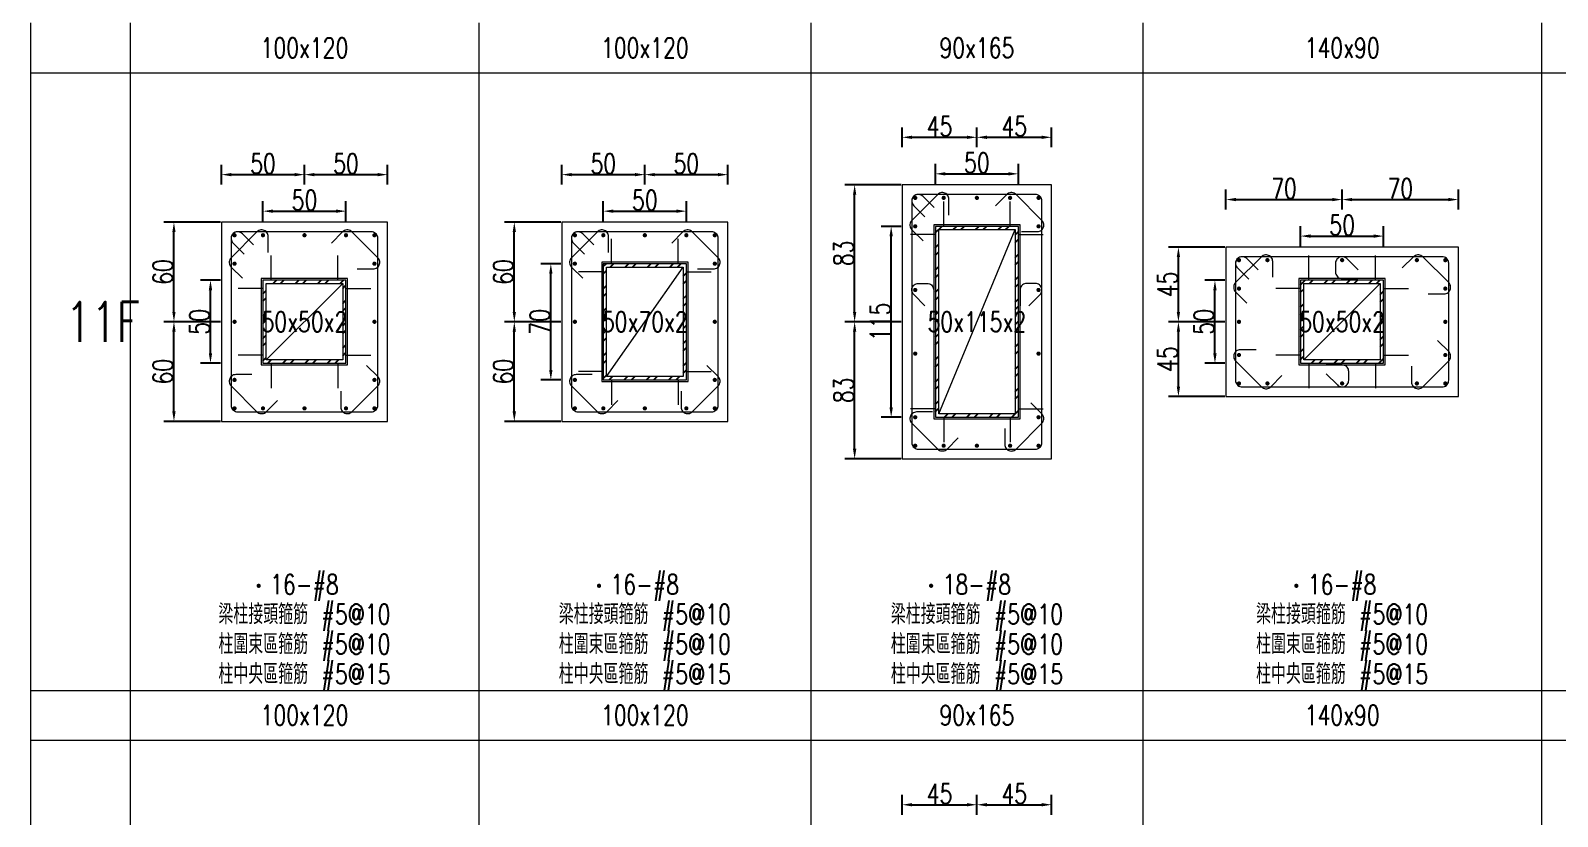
# Model space of a CAD drawing. Header units: millimetres. Extents: x 0 to 3905, y 0 to 8880.
# Drawn here: x 0 to 920, y 3974 to 4447 of the extents above; entities that cross this region are included whole.
import ezdxf
from ezdxf.enums import TextEntityAlignment as Align

# ---------------------------------------------------------------- set-up
doc = ezdxf.new("R2010")
doc.units = ezdxf.units.MM
doc.layers.get('DEFPOINTS').update_dxf_attribs({"color": 3})
for name, color, linetype in [('Hatch線', 6, 'Continuous'), ('主筋斷面', 2, 'Continuous'), ('文字-主筋根數', 7, 'Continuous'), ('文字-剪力筋 中央區', 7, 'Continuous'), ('文字-剪力筋-BC', 7, 'Continuous'), ('文字-剪力筋-圍束區', 7, 'Continuous'), ('文字-斷面尺寸', 7, 'Continuous'), ('文字-樓群名稱', 7, 'Continuous'), ('文字-輔助字', 7, 'Continuous'), ('柱斷面線', 4, 'Continuous'), ('標註字', 4, 'Continuous'), ('箍筋線', 1, 'Continuous'), ('網格線', 7, 'Continuous'), ('鋼柱', 11, 'Continuous')]:
    doc.layers.add(name, color=color, linetype=linetype)
doc.styles.add('note', font='txt.shx', dxfattribs={"width": 0.75, "height": 12})
doc.styles.add('txt', font='txt.shx', dxfattribs={"height": 0.2, "bigfont": 'chineset.shx'})
doc.dimstyles.new('RCAD_DIM', dxfattribs={"dimtxt": 12, "dimasz": 6, "dimexe": 6, "dimexo": 0.625, "dimtad": 1, "dimdec": 0, "dimdsep": 46, "dimtxsty": 'note', "dimcen": 2.5, "dimclrd": 256, "dimclre": 256, "dimclrt": 256, "dimadec": 0, "dimazin": 0, "dimtfac": 1, "dimtmove": 0, "dimatfit": 3, "dimfxl": 0, "dimtolj": 1, "dimarcsym": 0})

# ---------------------------------------------------------------- blocks, each defined once
blk = doc.blocks.new('*D78')
at = {"layer": 'DEFPOINTS', "color": 0}
for p in [(140, 4332), (190, 4338.625), (190, 4332)]:
    blk.add_point(p, dxfattribs=at)
at = {"layer": '標註字', "lineweight": -2}
for p, q in [((140, 4332.625), (140, 4344.625)), ((190, 4332.625), (190, 4344.625)), ((146, 4338.625), (184, 4338.625))]:
    blk.add_line(p, q, dxfattribs=at)
at = {"layer": '標註字'}
for points in [[(146, 4339.625), (146, 4337.625), (140, 4338.625)], [(184, 4337.625), (184, 4339.625), (190, 4338.625)]]:
    blk.add_solid(points, dxfattribs=at)
at = {"layer": '標註字', "insert": (165, 4345.25), "char_height": 12, "attachment_point": 5, "style": 'note'}
blk.add_mtext('\\A1;50', dxfattribs=at)
blk = doc.blocks.new('*D79')
at = {"layer": 'DEFPOINTS', "color": 0}
for p in [(108.375, 4297), (115, 4297), (115, 4247)]:
    blk.add_point(p, dxfattribs=at)
at = {"layer": '標註字', "lineweight": -2}
for p, q in [((114.375, 4297), (102.375, 4297)), ((108.375, 4253), (108.375, 4291)), ((114.375, 4247), (102.375, 4247))]:
    blk.add_line(p, q, dxfattribs=at)
at = {"layer": '標註字'}
for points in [[(109.375, 4291), (107.375, 4291), (108.375, 4297)], [(107.375, 4253), (109.375, 4253), (108.375, 4247)]]:
    blk.add_solid(points, dxfattribs=at)
at = {"layer": '標註字', "insert": (101.75, 4272), "char_height": 12, "attachment_point": 5, "rotation": 90, "style": 'note'}
blk.add_mtext('\\A1;50', dxfattribs=at)
blk = doc.blocks.new('*D80')
at = {"layer": 'DEFPOINTS', "color": 0}
for p in [(165, 4360.625), (115, 4354), (165, 4354)]:
    blk.add_point(p, dxfattribs=at)
at = {"layer": '標註字', "lineweight": -2}
for p, q in [((115, 4354.625), (115, 4366.625)), ((121, 4360.625), (159, 4360.625)), ((165, 4354.625), (165, 4366.625))]:
    blk.add_line(p, q, dxfattribs=at)
at = {"layer": '標註字'}
for points in [[(121, 4361.625), (121, 4359.625), (115, 4360.625)], [(159, 4359.625), (159, 4361.625), (165, 4360.625)]]:
    blk.add_solid(points, dxfattribs=at)
at = {"layer": '標註字', "insert": (140, 4367.25), "char_height": 12, "attachment_point": 5, "style": 'note'}
blk.add_mtext('\\A1;50', dxfattribs=at)
blk = doc.blocks.new('*D81')
at = {"layer": 'DEFPOINTS', "color": 0}
for p in [(215, 4360.625), (165, 4354), (215, 4354)]:
    blk.add_point(p, dxfattribs=at)
at = {"layer": '標註字', "lineweight": -2}
for p, q in [((165, 4354.625), (165, 4366.625)), ((171, 4360.625), (209, 4360.625)), ((215, 4354.625), (215, 4366.625))]:
    blk.add_line(p, q, dxfattribs=at)
at = {"layer": '標註字'}
for points in [[(171, 4361.625), (171, 4359.625), (165, 4360.625)], [(209, 4359.625), (209, 4361.625), (215, 4360.625)]]:
    blk.add_solid(points, dxfattribs=at)
at = {"layer": '標註字', "insert": (190, 4367.25), "char_height": 12, "attachment_point": 5, "style": 'note'}
blk.add_mtext('\\A1;50', dxfattribs=at)
blk = doc.blocks.new('*D82')
at = {"layer": 'DEFPOINTS', "color": 0}
for p in [(86.375, 4272), (115, 4272), (115, 4212)]:
    blk.add_point(p, dxfattribs=at)
at = {"layer": '標註字', "lineweight": -2}
for p, q in [((114.375, 4272), (80.375, 4272)), ((86.375, 4218), (86.375, 4266)), ((114.375, 4212), (80.375, 4212))]:
    blk.add_line(p, q, dxfattribs=at)
at = {"layer": '標註字'}
for points in [[(87.375, 4266), (85.375, 4266), (86.375, 4272)], [(85.375, 4218), (87.375, 4218), (86.375, 4212)]]:
    blk.add_solid(points, dxfattribs=at)
at = {"layer": '標註字', "insert": (79.75, 4242), "char_height": 12, "attachment_point": 5, "rotation": 90, "style": 'note'}
blk.add_mtext('\\A1;60', dxfattribs=at)
blk = doc.blocks.new('*D83')
at = {"layer": 'DEFPOINTS', "color": 0}
for p in [(86.375, 4332), (115, 4332), (115, 4272)]:
    blk.add_point(p, dxfattribs=at)
at = {"layer": '標註字', "lineweight": -2}
for p, q in [((114.375, 4332), (80.375, 4332)), ((86.375, 4278), (86.375, 4326)), ((114.375, 4272), (80.375, 4272))]:
    blk.add_line(p, q, dxfattribs=at)
at = {"layer": '標註字'}
for points in [[(87.375, 4326), (85.375, 4326), (86.375, 4332)], [(85.375, 4278), (87.375, 4278), (86.375, 4272)]]:
    blk.add_solid(points, dxfattribs=at)
at = {"layer": '標註字', "insert": (79.75, 4302), "char_height": 12, "attachment_point": 5, "rotation": 90, "style": 'note'}
blk.add_mtext('\\A1;60', dxfattribs=at)
blk = doc.blocks.new('Circle_Filled')
at = {"const_width": 0.5}
blk.add_lwpolyline([(-0.25, 0, 1), (0.25, 0, 1)], format="xyb", close=True, dxfattribs=at)
blk = doc.blocks.new('*D210')
at = {"layer": 'DEFPOINTS', "color": 0}
for p in [(345, 4332), (395, 4338.625), (395, 4332)]:
    blk.add_point(p, dxfattribs=at)
at = {"layer": '標註字', "lineweight": -2}
for p, q in [((345, 4332.625), (345, 4344.625)), ((395, 4332.625), (395, 4344.625)), ((351, 4338.625), (389, 4338.625))]:
    blk.add_line(p, q, dxfattribs=at)
at = {"layer": '標註字'}
for points in [[(351, 4339.625), (351, 4337.625), (345, 4338.625)], [(389, 4337.625), (389, 4339.625), (395, 4338.625)]]:
    blk.add_solid(points, dxfattribs=at)
at = {"layer": '標註字', "insert": (370, 4345.25), "char_height": 12, "attachment_point": 5, "style": 'note'}
blk.add_mtext('\\A1;50', dxfattribs=at)
blk = doc.blocks.new('*D211')
at = {"layer": 'DEFPOINTS', "color": 0}
for p in [(313.375, 4307), (320, 4307), (320, 4237)]:
    blk.add_point(p, dxfattribs=at)
at = {"layer": '標註字', "lineweight": -2}
for p, q in [((319.375, 4307), (307.375, 4307)), ((313.375, 4243), (313.375, 4301)), ((319.375, 4237), (307.375, 4237))]:
    blk.add_line(p, q, dxfattribs=at)
at = {"layer": '標註字'}
for points in [[(314.375, 4301), (312.375, 4301), (313.375, 4307)], [(312.375, 4243), (314.375, 4243), (313.375, 4237)]]:
    blk.add_solid(points, dxfattribs=at)
at = {"layer": '標註字', "insert": (306.75, 4272), "char_height": 12, "attachment_point": 5, "rotation": 90, "style": 'note'}
blk.add_mtext('\\A1;70', dxfattribs=at)
blk = doc.blocks.new('*D212')
at = {"layer": 'DEFPOINTS', "color": 0}
for p in [(370, 4360.625), (320, 4354), (370, 4354)]:
    blk.add_point(p, dxfattribs=at)
at = {"layer": '標註字', "lineweight": -2}
for p, q in [((320, 4354.625), (320, 4366.625)), ((326, 4360.625), (364, 4360.625)), ((370, 4354.625), (370, 4366.625))]:
    blk.add_line(p, q, dxfattribs=at)
at = {"layer": '標註字'}
for points in [[(326, 4361.625), (326, 4359.625), (320, 4360.625)], [(364, 4359.625), (364, 4361.625), (370, 4360.625)]]:
    blk.add_solid(points, dxfattribs=at)
at = {"layer": '標註字', "insert": (345, 4367.25), "char_height": 12, "attachment_point": 5, "style": 'note'}
blk.add_mtext('\\A1;50', dxfattribs=at)
blk = doc.blocks.new('*D213')
at = {"layer": 'DEFPOINTS', "color": 0}
for p in [(420, 4360.625), (370, 4354), (420, 4354)]:
    blk.add_point(p, dxfattribs=at)
at = {"layer": '標註字', "lineweight": -2}
for p, q in [((370, 4354.625), (370, 4366.625)), ((376, 4360.625), (414, 4360.625)), ((420, 4354.625), (420, 4366.625))]:
    blk.add_line(p, q, dxfattribs=at)
at = {"layer": '標註字'}
for points in [[(376, 4361.625), (376, 4359.625), (370, 4360.625)], [(414, 4359.625), (414, 4361.625), (420, 4360.625)]]:
    blk.add_solid(points, dxfattribs=at)
at = {"layer": '標註字', "insert": (395, 4367.25), "char_height": 12, "attachment_point": 5, "style": 'note'}
blk.add_mtext('\\A1;50', dxfattribs=at)
blk = doc.blocks.new('*D214')
at = {"layer": 'DEFPOINTS', "color": 0}
for p in [(291.375, 4272), (320, 4272), (320, 4212)]:
    blk.add_point(p, dxfattribs=at)
at = {"layer": '標註字', "lineweight": -2}
for p, q in [((319.375, 4272), (285.375, 4272)), ((291.375, 4218), (291.375, 4266)), ((319.375, 4212), (285.375, 4212))]:
    blk.add_line(p, q, dxfattribs=at)
at = {"layer": '標註字'}
for points in [[(292.375, 4266), (290.375, 4266), (291.375, 4272)], [(290.375, 4218), (292.375, 4218), (291.375, 4212)]]:
    blk.add_solid(points, dxfattribs=at)
at = {"layer": '標註字', "insert": (284.75, 4242), "char_height": 12, "attachment_point": 5, "rotation": 90, "style": 'note'}
blk.add_mtext('\\A1;60', dxfattribs=at)
blk = doc.blocks.new('*D215')
at = {"layer": 'DEFPOINTS', "color": 0}
for p in [(291.375, 4332), (320, 4332), (320, 4272)]:
    blk.add_point(p, dxfattribs=at)
at = {"layer": '標註字', "lineweight": -2}
for p, q in [((319.375, 4332), (285.375, 4332)), ((291.375, 4278), (291.375, 4326)), ((319.375, 4272), (285.375, 4272))]:
    blk.add_line(p, q, dxfattribs=at)
at = {"layer": '標註字'}
for points in [[(292.375, 4326), (290.375, 4326), (291.375, 4332)], [(290.375, 4278), (292.375, 4278), (291.375, 4272)]]:
    blk.add_solid(points, dxfattribs=at)
at = {"layer": '標註字', "insert": (284.75, 4302), "char_height": 12, "attachment_point": 5, "rotation": 90, "style": 'note'}
blk.add_mtext('\\A1;60', dxfattribs=at)
blk = doc.blocks.new('*D338')
at = {"layer": 'DEFPOINTS', "color": 0}
for p in [(525, 3974.5), (570, 3981.125), (570, 3974.5)]:
    blk.add_point(p, dxfattribs=at)
at = {"layer": '標註字', "lineweight": -2}
for p, q in [((525, 3975.125), (525, 3987.125)), ((570, 3975.125), (570, 3987.125)), ((531, 3981.125), (564, 3981.125))]:
    blk.add_line(p, q, dxfattribs=at)
at = {"layer": '標註字'}
for points in [[(531, 3982.125), (531, 3980.125), (525, 3981.125)], [(564, 3980.125), (564, 3982.125), (570, 3981.125)]]:
    blk.add_solid(points, dxfattribs=at)
at = {"layer": '標註字', "insert": (547.5, 3987.75), "char_height": 12, "attachment_point": 5, "style": 'note'}
blk.add_mtext('\\A1;45', dxfattribs=at)
blk = doc.blocks.new('*D339')
at = {"layer": 'DEFPOINTS', "color": 0}
for p in [(570, 3974.5), (615, 3981.125), (615, 3974.5)]:
    blk.add_point(p, dxfattribs=at)
at = {"layer": '標註字', "lineweight": -2}
for p, q in [((570, 3975.125), (570, 3987.125)), ((615, 3975.125), (615, 3987.125)), ((576, 3981.125), (609, 3981.125))]:
    blk.add_line(p, q, dxfattribs=at)
at = {"layer": '標註字'}
for points in [[(576, 3982.125), (576, 3980.125), (570, 3981.125)], [(609, 3980.125), (609, 3982.125), (615, 3981.125)]]:
    blk.add_solid(points, dxfattribs=at)
at = {"layer": '標註字', "insert": (592.5, 3987.75), "char_height": 12, "attachment_point": 5, "style": 'note'}
blk.add_mtext('\\A1;45', dxfattribs=at)
blk = doc.blocks.new('*D342')
at = {"layer": 'DEFPOINTS', "color": 0}
for p in [(595, 4361.125), (545, 4354.5), (595, 4354.5)]:
    blk.add_point(p, dxfattribs=at)
at = {"layer": '標註字', "lineweight": -2}
for p, q in [((545, 4355.125), (545, 4367.125)), ((551, 4361.125), (589, 4361.125)), ((595, 4355.125), (595, 4367.125))]:
    blk.add_line(p, q, dxfattribs=at)
at = {"layer": '標註字'}
for points in [[(551, 4362.125), (551, 4360.125), (545, 4361.125)], [(589, 4360.125), (589, 4362.125), (595, 4361.125)]]:
    blk.add_solid(points, dxfattribs=at)
at = {"layer": '標註字', "insert": (570, 4367.75), "char_height": 12, "attachment_point": 5, "style": 'note'}
blk.add_mtext('\\A1;50', dxfattribs=at)
blk = doc.blocks.new('*D343')
at = {"layer": 'DEFPOINTS', "color": 0}
for p in [(518.375, 4329.5), (525, 4329.5), (525, 4214.5)]:
    blk.add_point(p, dxfattribs=at)
at = {"layer": '標註字', "lineweight": -2}
for p, q in [((524.375, 4329.5), (512.375, 4329.5)), ((518.375, 4220.5), (518.375, 4323.5)), ((524.375, 4214.5), (512.375, 4214.5))]:
    blk.add_line(p, q, dxfattribs=at)
at = {"layer": '標註字'}
for points in [[(519.375, 4323.5), (517.375, 4323.5), (518.375, 4329.5)], [(517.375, 4220.5), (519.375, 4220.5), (518.375, 4214.5)]]:
    blk.add_solid(points, dxfattribs=at)
at = {"layer": '標註字', "insert": (511.75, 4272), "char_height": 12, "attachment_point": 5, "rotation": 90, "style": 'note'}
blk.add_mtext('\\A1;115', dxfattribs=at)
blk = doc.blocks.new('*D344')
at = {"layer": 'DEFPOINTS', "color": 0}
for p in [(570, 4383.125), (525, 4376.5), (570, 4376.5)]:
    blk.add_point(p, dxfattribs=at)
at = {"layer": '標註字', "lineweight": -2}
for p, q in [((525, 4377.125), (525, 4389.125)), ((570, 4377.125), (570, 4389.125)), ((531, 4383.125), (564, 4383.125))]:
    blk.add_line(p, q, dxfattribs=at)
at = {"layer": '標註字'}
for points in [[(531, 4384.125), (531, 4382.125), (525, 4383.125)], [(564, 4382.125), (564, 4384.125), (570, 4383.125)]]:
    blk.add_solid(points, dxfattribs=at)
at = {"layer": '標註字', "insert": (547.5, 4389.75), "char_height": 12, "attachment_point": 5, "style": 'note'}
blk.add_mtext('\\A1;45', dxfattribs=at)
blk = doc.blocks.new('*D345')
at = {"layer": 'DEFPOINTS', "color": 0}
for p in [(615, 4383.125), (570, 4376.5), (615, 4376.5)]:
    blk.add_point(p, dxfattribs=at)
at = {"layer": '標註字', "lineweight": -2}
for p, q in [((570, 4377.125), (570, 4389.125)), ((615, 4377.125), (615, 4389.125)), ((576, 4383.125), (609, 4383.125))]:
    blk.add_line(p, q, dxfattribs=at)
at = {"layer": '標註字'}
for points in [[(576, 4384.125), (576, 4382.125), (570, 4383.125)], [(609, 4382.125), (609, 4384.125), (615, 4383.125)]]:
    blk.add_solid(points, dxfattribs=at)
at = {"layer": '標註字', "insert": (592.5, 4389.75), "char_height": 12, "attachment_point": 5, "style": 'note'}
blk.add_mtext('\\A1;45', dxfattribs=at)
blk = doc.blocks.new('*D346')
at = {"layer": 'DEFPOINTS', "color": 0}
for p in [(496.375, 4272), (525, 4272), (525, 4189.5)]:
    blk.add_point(p, dxfattribs=at)
at = {"layer": '標註字', "lineweight": -2}
for p, q in [((524.375, 4272), (490.375, 4272)), ((496.375, 4195.5), (496.375, 4266)), ((524.375, 4189.5), (490.375, 4189.5))]:
    blk.add_line(p, q, dxfattribs=at)
at = {"layer": '標註字'}
for points in [[(497.375, 4266), (495.375, 4266), (496.375, 4272)], [(495.375, 4195.5), (497.375, 4195.5), (496.375, 4189.5)]]:
    blk.add_solid(points, dxfattribs=at)
at = {"layer": '標註字', "insert": (489.75, 4230.75), "char_height": 12, "attachment_point": 5, "rotation": 90, "style": 'note'}
blk.add_mtext('\\A1;83', dxfattribs=at)
blk = doc.blocks.new('*D347')
at = {"layer": 'DEFPOINTS', "color": 0}
for p in [(496.375, 4354.5), (525, 4354.5), (525, 4272)]:
    blk.add_point(p, dxfattribs=at)
at = {"layer": '標註字', "lineweight": -2}
for p, q in [((524.375, 4354.5), (490.375, 4354.5)), ((496.375, 4278), (496.375, 4348.5)), ((524.375, 4272), (490.375, 4272))]:
    blk.add_line(p, q, dxfattribs=at)
at = {"layer": '標註字'}
for points in [[(497.375, 4348.5), (495.375, 4348.5), (496.375, 4354.5)], [(495.375, 4278), (497.375, 4278), (496.375, 4272)]]:
    blk.add_solid(points, dxfattribs=at)
at = {"layer": '標註字', "insert": (489.75, 4313.25), "char_height": 12, "attachment_point": 5, "rotation": 90, "style": 'note'}
blk.add_mtext('\\A1;83', dxfattribs=at)
blk = doc.blocks.new('*D474')
at = {"layer": 'DEFPOINTS', "color": 0}
for p in [(815, 4323.625), (765, 4317), (815, 4317)]:
    blk.add_point(p, dxfattribs=at)
at = {"layer": '標註字', "lineweight": -2}
for p, q in [((765, 4317.625), (765, 4329.625)), ((771, 4323.625), (809, 4323.625)), ((815, 4317.625), (815, 4329.625))]:
    blk.add_line(p, q, dxfattribs=at)
at = {"layer": '標註字'}
for points in [[(771, 4324.625), (771, 4322.625), (765, 4323.625)], [(809, 4322.625), (809, 4324.625), (815, 4323.625)]]:
    blk.add_solid(points, dxfattribs=at)
at = {"layer": '標註字', "insert": (790, 4330.25), "char_height": 12, "attachment_point": 5, "style": 'note'}
blk.add_mtext('\\A1;50', dxfattribs=at)
blk = doc.blocks.new('*D475')
at = {"layer": 'DEFPOINTS', "color": 0}
for p in [(713.375, 4297), (720, 4297), (720, 4247)]:
    blk.add_point(p, dxfattribs=at)
at = {"layer": '標註字', "lineweight": -2}
for p, q in [((719.375, 4297), (707.375, 4297)), ((713.375, 4253), (713.375, 4291)), ((719.375, 4247), (707.375, 4247))]:
    blk.add_line(p, q, dxfattribs=at)
at = {"layer": '標註字'}
for points in [[(714.375, 4291), (712.375, 4291), (713.375, 4297)], [(712.375, 4253), (714.375, 4253), (713.375, 4247)]]:
    blk.add_solid(points, dxfattribs=at)
at = {"layer": '標註字', "insert": (706.75, 4272), "char_height": 12, "attachment_point": 5, "rotation": 90, "style": 'note'}
blk.add_mtext('\\A1;50', dxfattribs=at)
blk = doc.blocks.new('*D476')
at = {"layer": 'DEFPOINTS', "color": 0}
for p in [(790, 4345.625), (720, 4339), (790, 4339)]:
    blk.add_point(p, dxfattribs=at)
at = {"layer": '標註字', "lineweight": -2}
for p, q in [((720, 4339.625), (720, 4351.625)), ((790, 4339.625), (790, 4351.625)), ((726, 4345.625), (784, 4345.625))]:
    blk.add_line(p, q, dxfattribs=at)
at = {"layer": '標註字'}
for points in [[(726, 4346.625), (726, 4344.625), (720, 4345.625)], [(784, 4344.625), (784, 4346.625), (790, 4345.625)]]:
    blk.add_solid(points, dxfattribs=at)
at = {"layer": '標註字', "insert": (755, 4352.25), "char_height": 12, "attachment_point": 5, "style": 'note'}
blk.add_mtext('\\A1;70', dxfattribs=at)
blk = doc.blocks.new('*D477')
at = {"layer": 'DEFPOINTS', "color": 0}
for p in [(860, 4345.625), (790, 4339), (860, 4339)]:
    blk.add_point(p, dxfattribs=at)
at = {"layer": '標註字', "lineweight": -2}
for p, q in [((790, 4339.625), (790, 4351.625)), ((860, 4339.625), (860, 4351.625)), ((796, 4345.625), (854, 4345.625))]:
    blk.add_line(p, q, dxfattribs=at)
at = {"layer": '標註字'}
for points in [[(796, 4346.625), (796, 4344.625), (790, 4345.625)], [(854, 4344.625), (854, 4346.625), (860, 4345.625)]]:
    blk.add_solid(points, dxfattribs=at)
at = {"layer": '標註字', "insert": (825, 4352.25), "char_height": 12, "attachment_point": 5, "style": 'note'}
blk.add_mtext('\\A1;70', dxfattribs=at)
blk = doc.blocks.new('*D478')
at = {"layer": 'DEFPOINTS', "color": 0}
for p in [(691.375, 4272), (720, 4272), (720, 4227)]:
    blk.add_point(p, dxfattribs=at)
at = {"layer": '標註字', "lineweight": -2}
for p, q in [((719.375, 4272), (685.375, 4272)), ((691.375, 4233), (691.375, 4266)), ((719.375, 4227), (685.375, 4227))]:
    blk.add_line(p, q, dxfattribs=at)
at = {"layer": '標註字'}
for points in [[(692.375, 4266), (690.375, 4266), (691.375, 4272)], [(690.375, 4233), (692.375, 4233), (691.375, 4227)]]:
    blk.add_solid(points, dxfattribs=at)
at = {"layer": '標註字', "insert": (684.75, 4249.5), "char_height": 12, "attachment_point": 5, "rotation": 90, "style": 'note'}
blk.add_mtext('\\A1;45', dxfattribs=at)
blk = doc.blocks.new('*D479')
at = {"layer": 'DEFPOINTS', "color": 0}
for p in [(691.375, 4317), (720, 4317), (720, 4272)]:
    blk.add_point(p, dxfattribs=at)
at = {"layer": '標註字', "lineweight": -2}
for p, q in [((719.375, 4317), (685.375, 4317)), ((691.375, 4278), (691.375, 4311)), ((719.375, 4272), (685.375, 4272))]:
    blk.add_line(p, q, dxfattribs=at)
at = {"layer": '標註字'}
for points in [[(692.375, 4311), (690.375, 4311), (691.375, 4317)], [(690.375, 4278), (692.375, 4278), (691.375, 4272)]]:
    blk.add_solid(points, dxfattribs=at)
at = {"layer": '標註字', "insert": (684.75, 4294.5), "char_height": 12, "attachment_point": 5, "rotation": 90, "style": 'note'}
blk.add_mtext('\\A1;45', dxfattribs=at)

msp = doc.modelspace()

# ---------------------------------------------------------------- hatches: boundary and pattern name
at = {"layer": 'Hatch線'}
h = msp.add_hatch(dxfattribs=at)
h.set_pattern_fill('ANSI32', color=256, style=0)
h.paths.add_polyline_path([(545, 4214.5), (595, 4214.5), (595, 4329.5), (545, 4329.5)], flags=17)
h.paths.add_polyline_path([(547, 4216.5), (547, 4327.5), (593, 4327.5), (593, 4216.5)])
h = msp.add_hatch(dxfattribs=at)
h.set_pattern_fill('ANSI32', color=256, style=0)
h.paths.add_polyline_path([(345, 4237), (395, 4237), (395, 4307), (345, 4307)], flags=17)
h.paths.add_polyline_path([(347, 4239), (347, 4305), (393, 4305), (393, 4239)])
h = msp.add_hatch(dxfattribs=at)
h.set_pattern_fill('ANSI32', color=256, style=0)
h.paths.add_polyline_path([(140, 4247), (190, 4247), (190, 4297), (140, 4297)], flags=17)
h.paths.add_polyline_path([(142, 4249), (142, 4295), (188, 4295), (188, 4249)])
h = msp.add_hatch(dxfattribs=at)
h.set_pattern_fill('ANSI32', color=256, style=0)
h.paths.add_polyline_path([(765, 4247), (815, 4247), (815, 4297), (765, 4297)], flags=17)
h.paths.add_polyline_path([(767, 4249), (767, 4295), (813, 4295), (813, 4249)])

# ---------------------------------------------------------------- linework, layer by layer
at = {"layer": 'DEFPOINTS', "lineweight": 5}
for points in [[(550, 4329.5), (550, 4344.5)], [(590, 4329.5), (590, 4344.5)], [(545, 4324.5), (530, 4324.5)], [(545, 4213.5), (596, 4213.5), (596, 4330.5), (544, 4330.5), (544, 4213.5), (545, 4213.5)], [(547, 4216.5), (593, 4327.5)], [(595, 4324.5), (610, 4324.5)], [(350, 4307), (350, 4322)], [(390, 4307), (390, 4322)], [(145, 4297), (145, 4312)], [(185, 4297), (185, 4312)], [(345, 4236), (396, 4236), (396, 4308), (344, 4308), (344, 4236), (345, 4236)], [(347, 4239), (393, 4305)], [(770, 4297), (770, 4312)], [(810, 4297), (810, 4312)], [(140, 4246), (191, 4246), (191, 4298), (139, 4298), (139, 4246), (140, 4246)], [(142, 4249), (188, 4295)], [(345, 4302), (330, 4302)], [(395, 4302), (410, 4302)], [(765, 4246), (816, 4246), (816, 4298), (764, 4298), (764, 4246), (765, 4246)], [(767, 4249), (813, 4295)], [(140, 4292), (125, 4292)], [(190, 4292), (205, 4292)], [(765, 4292), (750, 4292)], [(815, 4292), (830, 4292)], [(140, 4252), (125, 4252)], [(190, 4252), (205, 4252)], [(765, 4252), (750, 4252)], [(815, 4252), (830, 4252)], [(145, 4247), (145, 4232)], [(185, 4247), (185, 4232)], [(345, 4242), (330, 4242)], [(395, 4242), (410, 4242)], [(770, 4247), (770, 4232)], [(810, 4247), (810, 4232)], [(350, 4237), (350, 4222)], [(390, 4237), (390, 4222)], [(545, 4219.5), (530, 4219.5)], [(550, 4214.5), (550, 4199.5)], [(590, 4214.5), (590, 4199.5)], [(595, 4219.5), (610, 4219.5)]]:
    msp.add_lwpolyline(points, dxfattribs=at)
at = {"layer": '柱斷面線', "lineweight": 5}
for points in [[(525, 4189.5), (615, 4189.5), (615, 4354.5), (525, 4354.5), (525, 4189.5)], [(115, 4212), (215, 4212), (215, 4332), (115, 4332), (115, 4212)], [(320, 4212), (420, 4212), (420, 4332), (320, 4332), (320, 4212)], [(720, 4227), (860, 4227), (860, 4317), (720, 4317), (720, 4227)]]:
    msp.add_lwpolyline(points, dxfattribs=at)
at = {"layer": '箍筋線', "lineweight": 5}
for points in [[(553.19, 4336.31), (553.19, 4345.85), (553.13, 4346.52), (552.96, 4347.16), (552.69, 4347.77), (552.32, 4348.33), (551.86, 4348.82), (551.33, 4349.22), (550.73, 4349.52), (550.1, 4349.73), (549.43, 4349.82), (548.77, 4349.8), (548.11, 4349.67), (547.49, 4349.43), (546.91, 4349.09), (546.4, 4348.66), (530.84, 4333.1), (530.39, 4332.57), (530.05, 4331.97), (529.81, 4331.32), (529.69, 4330.63), (529.69, 4329.94), (529.81, 4329.26), (530.05, 4328.61), (530.39, 4328.01), (530.84, 4327.48), (537.58, 4320.73)], [(544.33, 4340.79), (537.58, 4347.54), (537.07, 4347.97), (536.49, 4348.31), (535.87, 4348.55), (535.22, 4348.68), (534.55, 4348.7), (533.89, 4348.61), (533.25, 4348.4), (532.66, 4348.1), (532.12, 4347.69), (531.66, 4347.21), (531.29, 4346.65), (531.02, 4346.04), (530.85, 4345.4), (530.79, 4344.73), (530.79, 4199.27), (530.86, 4198.58), (531.03, 4197.91), (531.33, 4197.28), (531.72, 4196.71), (532.21, 4196.22), (532.78, 4195.83), (533.41, 4195.53), (534.08, 4195.36), (534.77, 4195.29), (605.23, 4195.29), (605.92, 4195.36), (606.59, 4195.53), (607.22, 4195.83), (607.79, 4196.22), (608.28, 4196.71), (608.67, 4197.28), (608.97, 4197.91), (609.14, 4198.58), (609.21, 4199.27), (609.21, 4344.73), (609.14, 4345.42), (608.97, 4346.09), (608.67, 4346.72), (608.28, 4347.29), (607.79, 4347.78), (607.22, 4348.17), (606.59, 4348.47), (605.92, 4348.64), (605.23, 4348.71), (534.77, 4348.71), (534.1, 4348.65), (533.46, 4348.48), (532.85, 4348.21), (532.29, 4347.84), (531.81, 4347.38), (531.4, 4346.84), (531.1, 4346.25), (530.89, 4345.61), (530.8, 4344.95), (530.82, 4344.28), (530.95, 4343.63), (531.19, 4343.01), (531.53, 4342.43), (531.96, 4341.92), (538.71, 4335.17)], [(596.81, 4326.31), (606.35, 4326.31), (607.02, 4326.37), (607.66, 4326.54), (608.27, 4326.81), (608.83, 4327.18), (609.32, 4327.64), (609.72, 4328.17), (610.02, 4328.77), (610.23, 4329.4), (610.32, 4330.07), (610.3, 4330.73), (610.17, 4331.39), (609.93, 4332.01), (609.59, 4332.59), (609.16, 4333.1), (593.6, 4348.66), (593.07, 4349.11), (592.47, 4349.45), (591.82, 4349.69), (591.13, 4349.81), (590.44, 4349.81), (589.76, 4349.69), (589.11, 4349.45), (588.51, 4349.11), (587.98, 4348.66), (581.23, 4341.92)], [(143.19, 4313.81), (143.19, 4323.35), (143.13, 4324.02), (142.96, 4324.66), (142.69, 4325.27), (142.32, 4325.83), (141.86, 4326.32), (141.33, 4326.72), (140.73, 4327.02), (140.1, 4327.23), (139.43, 4327.32), (138.77, 4327.3), (138.11, 4327.17), (137.49, 4326.93), (136.91, 4326.59), (136.4, 4326.16), (120.84, 4310.6), (120.39, 4310.07), (120.05, 4309.47), (119.81, 4308.82), (119.69, 4308.13), (119.69, 4307.44), (119.81, 4306.76), (120.05, 4306.11), (120.39, 4305.51), (120.84, 4304.98), (127.58, 4298.23)], [(134.33, 4318.29), (127.58, 4325.04), (127.07, 4325.47), (126.49, 4325.81), (125.87, 4326.05), (125.22, 4326.18), (124.55, 4326.2), (123.89, 4326.11), (123.25, 4325.9), (122.66, 4325.6), (122.12, 4325.19), (121.66, 4324.71), (121.29, 4324.15), (121.02, 4323.54), (120.85, 4322.9), (120.79, 4322.23), (120.79, 4221.77), (120.86, 4221.08), (121.03, 4220.41), (121.33, 4219.78), (121.72, 4219.21), (122.21, 4218.72), (122.78, 4218.33), (123.41, 4218.03), (124.08, 4217.86), (124.77, 4217.79), (205.23, 4217.79), (205.92, 4217.86), (206.59, 4218.03), (207.22, 4218.33), (207.79, 4218.72), (208.28, 4219.21), (208.67, 4219.78), (208.97, 4220.41), (209.14, 4221.08), (209.21, 4221.77), (209.21, 4322.23), (209.14, 4322.92), (208.97, 4323.59), (208.67, 4324.22), (208.28, 4324.79), (207.79, 4325.28), (207.22, 4325.67), (206.59, 4325.97), (205.92, 4326.14), (205.23, 4326.21), (124.77, 4326.21), (124.1, 4326.15), (123.46, 4325.98), (122.85, 4325.71), (122.29, 4325.34), (121.81, 4324.88), (121.4, 4324.34), (121.1, 4323.75), (120.89, 4323.11), (120.8, 4322.45), (120.82, 4321.78), (120.95, 4321.13), (121.19, 4320.51), (121.53, 4319.93), (121.96, 4319.42), (128.71, 4312.67)], [(196.81, 4303.81), (206.35, 4303.81), (207.02, 4303.87), (207.66, 4304.04), (208.27, 4304.31), (208.83, 4304.68), (209.32, 4305.14), (209.72, 4305.67), (210.02, 4306.27), (210.23, 4306.9), (210.32, 4307.57), (210.3, 4308.23), (210.17, 4308.89), (209.93, 4309.51), (209.59, 4310.09), (209.16, 4310.6), (193.6, 4326.16), (193.07, 4326.61), (192.47, 4326.95), (191.82, 4327.19), (191.13, 4327.31), (190.44, 4327.31), (189.76, 4327.19), (189.11, 4326.95), (188.51, 4326.61), (187.98, 4326.16), (181.23, 4319.42)], [(348.19, 4313.81), (348.19, 4323.35), (348.13, 4324.02), (347.96, 4324.66), (347.69, 4325.27), (347.32, 4325.83), (346.86, 4326.32), (346.33, 4326.72), (345.73, 4327.02), (345.1, 4327.23), (344.43, 4327.32), (343.77, 4327.3), (343.11, 4327.17), (342.49, 4326.93), (341.91, 4326.59), (341.4, 4326.16), (325.84, 4310.6), (325.39, 4310.07), (325.05, 4309.47), (324.81, 4308.82), (324.69, 4308.13), (324.69, 4307.44), (324.81, 4306.76), (325.05, 4306.11), (325.39, 4305.51), (325.84, 4304.98), (332.58, 4298.23)], [(339.33, 4318.29), (332.58, 4325.04), (332.07, 4325.47), (331.49, 4325.81), (330.87, 4326.05), (330.22, 4326.18), (329.55, 4326.2), (328.89, 4326.11), (328.25, 4325.9), (327.66, 4325.6), (327.12, 4325.19), (326.66, 4324.71), (326.29, 4324.15), (326.02, 4323.54), (325.85, 4322.9), (325.79, 4322.23), (325.79, 4221.77), (325.86, 4221.08), (326.03, 4220.41), (326.33, 4219.78), (326.72, 4219.21), (327.21, 4218.72), (327.78, 4218.33), (328.41, 4218.03), (329.08, 4217.86), (329.77, 4217.79), (410.23, 4217.79), (410.92, 4217.86), (411.59, 4218.03), (412.22, 4218.33), (412.79, 4218.72), (413.28, 4219.21), (413.67, 4219.78), (413.97, 4220.41), (414.14, 4221.08), (414.21, 4221.77), (414.21, 4322.23), (414.14, 4322.92), (413.97, 4323.59), (413.67, 4324.22), (413.28, 4324.79), (412.79, 4325.28), (412.22, 4325.67), (411.59, 4325.97), (410.92, 4326.14), (410.23, 4326.21), (329.77, 4326.21), (329.1, 4326.15), (328.46, 4325.98), (327.85, 4325.71), (327.29, 4325.34), (326.81, 4324.88), (326.4, 4324.34), (326.1, 4323.75), (325.89, 4323.11), (325.8, 4322.45), (325.82, 4321.78), (325.95, 4321.13), (326.19, 4320.51), (326.53, 4319.93), (326.96, 4319.42), (333.71, 4312.67)], [(401.81, 4303.81), (411.35, 4303.81), (412.02, 4303.87), (412.66, 4304.04), (413.27, 4304.31), (413.83, 4304.68), (414.32, 4305.14), (414.72, 4305.67), (415.02, 4306.27), (415.23, 4306.9), (415.32, 4307.57), (415.3, 4308.23), (415.17, 4308.89), (414.93, 4309.51), (414.59, 4310.09), (414.16, 4310.6), (398.6, 4326.16), (398.07, 4326.61), (397.47, 4326.95), (396.82, 4327.19), (396.13, 4327.31), (395.44, 4327.31), (394.76, 4327.19), (394.11, 4326.95), (393.51, 4326.61), (392.98, 4326.16), (386.23, 4319.42)], [(748.19, 4298.81), (748.19, 4308.35), (748.13, 4309.02), (747.96, 4309.66), (747.69, 4310.27), (747.32, 4310.83), (746.86, 4311.32), (746.33, 4311.72), (745.73, 4312.02), (745.1, 4312.23), (744.43, 4312.32), (743.77, 4312.3), (743.11, 4312.17), (742.49, 4311.93), (741.91, 4311.59), (741.4, 4311.16), (725.84, 4295.6), (725.39, 4295.07), (725.05, 4294.47), (724.81, 4293.82), (724.69, 4293.13), (724.69, 4292.44), (724.81, 4291.76), (725.05, 4291.11), (725.39, 4290.51), (725.84, 4289.98), (732.58, 4283.23)], [(739.33, 4303.29), (732.58, 4310.04), (732.07, 4310.47), (731.49, 4310.81), (730.87, 4311.05), (730.22, 4311.18), (729.55, 4311.2), (728.89, 4311.11), (728.25, 4310.9), (727.66, 4310.6), (727.12, 4310.19), (726.66, 4309.71), (726.29, 4309.15), (726.02, 4308.54), (725.85, 4307.9), (725.79, 4307.23), (725.79, 4236.77), (725.86, 4236.08), (726.03, 4235.41), (726.33, 4234.78), (726.72, 4234.21), (727.21, 4233.72), (727.78, 4233.33), (728.41, 4233.03), (729.08, 4232.86), (729.77, 4232.79), (850.23, 4232.79), (850.92, 4232.86), (851.59, 4233.03), (852.22, 4233.33), (852.79, 4233.72), (853.28, 4234.21), (853.67, 4234.78), (853.97, 4235.41), (854.14, 4236.08), (854.21, 4236.77), (854.21, 4307.23), (854.14, 4307.92), (853.97, 4308.59), (853.67, 4309.22), (853.28, 4309.79), (852.79, 4310.28), (852.22, 4310.67), (851.59, 4310.97), (850.92, 4311.14), (850.23, 4311.21), (729.77, 4311.21), (729.1, 4311.15), (728.46, 4310.98), (727.85, 4310.71), (727.29, 4310.34), (726.81, 4309.88), (726.4, 4309.34), (726.1, 4308.75), (725.89, 4308.11), (725.8, 4307.45), (725.82, 4306.78), (725.95, 4306.13), (726.19, 4305.51), (726.53, 4304.93), (726.96, 4304.42), (733.71, 4297.67)], [(799.56, 4303.29), (792.81, 4310.04), (792.3, 4310.47), (791.72, 4310.81), (791.1, 4311.05), (790.45, 4311.18), (789.78, 4311.2), (789.12, 4311.11), (788.48, 4310.9), (787.89, 4310.6), (787.35, 4310.19), (786.89, 4309.71), (786.52, 4309.15), (786.25, 4308.54), (786.08, 4307.9), (786.03, 4307.23), (786.03, 4301.98), (786.09, 4301.28), (786.26, 4300.62), (786.56, 4299.99), (786.95, 4299.42), (787.44, 4298.93), (788.01, 4298.53), (788.64, 4298.24), (789.31, 4298.06), (790, 4298), (799.54, 4298)], [(841.81, 4288.81), (851.35, 4288.81), (852.02, 4288.87), (852.66, 4289.04), (853.27, 4289.31), (853.83, 4289.68), (854.32, 4290.14), (854.72, 4290.67), (855.02, 4291.27), (855.23, 4291.9), (855.32, 4292.57), (855.3, 4293.23), (855.17, 4293.89), (854.93, 4294.51), (854.59, 4295.09), (854.16, 4295.6), (838.6, 4311.16), (838.07, 4311.61), (837.47, 4311.95), (836.82, 4312.19), (836.13, 4312.31), (835.44, 4312.31), (834.76, 4312.19), (834.11, 4311.95), (833.51, 4311.61), (832.98, 4311.16), (826.23, 4304.42)], [(538.71, 4281.61), (531.96, 4288.36), (531.53, 4288.87), (531.19, 4289.44), (530.95, 4290.07), (530.82, 4290.72), (530.8, 4291.39), (530.89, 4292.05), (531.1, 4292.69), (531.4, 4293.28), (531.81, 4293.82), (532.29, 4294.27), (532.85, 4294.65), (533.46, 4294.92), (534.1, 4295.09), (534.77, 4295.14), (540.02, 4295.14), (540.72, 4295.08), (541.38, 4294.9), (542.01, 4294.61), (542.58, 4294.21), (543.07, 4293.72), (543.47, 4293.15), (543.76, 4292.53), (543.94, 4291.86), (544, 4291.17), (544, 4281.63)], [(601.29, 4281.61), (608.04, 4288.36), (608.47, 4288.87), (608.81, 4289.44), (609.05, 4290.07), (609.18, 4290.72), (609.2, 4291.39), (609.11, 4292.05), (608.9, 4292.69), (608.6, 4293.28), (608.19, 4293.82), (607.71, 4294.27), (607.15, 4294.65), (606.54, 4294.92), (605.9, 4295.09), (605.23, 4295.14), (599.98, 4295.14), (599.28, 4295.08), (598.62, 4294.9), (597.99, 4294.61), (597.42, 4294.21), (596.93, 4293.72), (596.53, 4293.15), (596.24, 4292.53), (596.06, 4291.86), (596, 4291.17), (596, 4281.63)], [(831.81, 4245.19), (831.81, 4235.65), (831.87, 4234.98), (832.04, 4234.34), (832.31, 4233.73), (832.68, 4233.17), (833.14, 4232.68), (833.67, 4232.28), (834.27, 4231.98), (834.9, 4231.77), (835.57, 4231.68), (836.23, 4231.7), (836.89, 4231.83), (837.51, 4232.07), (838.09, 4232.41), (838.6, 4232.84), (854.16, 4248.4), (854.61, 4248.93), (854.95, 4249.53), (855.19, 4250.18), (855.31, 4250.87), (855.31, 4251.56), (855.19, 4252.24), (854.95, 4252.89), (854.61, 4253.49), (854.16, 4254.02), (847.42, 4260.77)], [(738.19, 4255.19), (728.65, 4255.19), (727.98, 4255.13), (727.34, 4254.96), (726.73, 4254.69), (726.17, 4254.32), (725.68, 4253.86), (725.28, 4253.33), (724.98, 4252.73), (724.77, 4252.1), (724.68, 4251.43), (724.7, 4250.77), (724.83, 4250.11), (725.07, 4249.49), (725.41, 4248.91), (725.84, 4248.4), (741.4, 4232.84), (741.93, 4232.39), (742.53, 4232.05), (743.18, 4231.81), (743.87, 4231.69), (744.56, 4231.69), (745.24, 4231.81), (745.89, 4232.05), (746.49, 4232.39), (747.02, 4232.84), (753.77, 4239.58)], [(133.19, 4240.19), (123.65, 4240.19), (122.98, 4240.13), (122.34, 4239.96), (121.73, 4239.69), (121.17, 4239.32), (120.68, 4238.86), (120.28, 4238.33), (119.98, 4237.73), (119.77, 4237.1), (119.68, 4236.43), (119.7, 4235.77), (119.83, 4235.11), (120.07, 4234.49), (120.41, 4233.91), (120.84, 4233.4), (136.4, 4217.84), (136.93, 4217.39), (137.53, 4217.05), (138.18, 4216.81), (138.87, 4216.69), (139.56, 4216.69), (140.24, 4216.81), (140.89, 4217.05), (141.49, 4217.39), (142.02, 4217.84), (148.77, 4224.58)], [(186.81, 4230.19), (186.81, 4220.65), (186.87, 4219.98), (187.04, 4219.34), (187.31, 4218.73), (187.68, 4218.17), (188.14, 4217.68), (188.67, 4217.28), (189.27, 4216.98), (189.9, 4216.77), (190.57, 4216.68), (191.23, 4216.7), (191.89, 4216.83), (192.51, 4217.07), (193.09, 4217.41), (193.6, 4217.84), (209.16, 4233.4), (209.61, 4233.93), (209.95, 4234.53), (210.19, 4235.18), (210.31, 4235.87), (210.31, 4236.56), (210.19, 4237.24), (209.95, 4237.89), (209.61, 4238.49), (209.16, 4239.02), (202.42, 4245.77)], [(338.19, 4240.19), (328.65, 4240.19), (327.98, 4240.13), (327.34, 4239.96), (326.73, 4239.69), (326.17, 4239.32), (325.68, 4238.86), (325.28, 4238.33), (324.98, 4237.73), (324.77, 4237.1), (324.68, 4236.43), (324.7, 4235.77), (324.83, 4235.11), (325.07, 4234.49), (325.41, 4233.91), (325.84, 4233.4), (341.4, 4217.84), (341.93, 4217.39), (342.53, 4217.05), (343.18, 4216.81), (343.87, 4216.69), (344.56, 4216.69), (345.24, 4216.81), (345.89, 4217.05), (346.49, 4217.39), (347.02, 4217.84), (353.77, 4224.58)], [(391.81, 4230.19), (391.81, 4220.65), (391.87, 4219.98), (392.04, 4219.34), (392.31, 4218.73), (392.68, 4218.17), (393.14, 4217.68), (393.67, 4217.28), (394.27, 4216.98), (394.9, 4216.77), (395.57, 4216.68), (396.23, 4216.7), (396.89, 4216.83), (397.51, 4217.07), (398.09, 4217.41), (398.6, 4217.84), (414.16, 4233.4), (414.61, 4233.93), (414.95, 4234.53), (415.19, 4235.18), (415.31, 4235.87), (415.31, 4236.56), (415.19, 4237.24), (414.95, 4237.89), (414.61, 4238.49), (414.16, 4239.02), (407.42, 4245.77)], [(780.44, 4240.71), (787.19, 4233.96), (787.7, 4233.53), (788.28, 4233.19), (788.9, 4232.95), (789.55, 4232.82), (790.22, 4232.8), (790.88, 4232.89), (791.52, 4233.1), (792.11, 4233.4), (792.65, 4233.81), (793.11, 4234.29), (793.48, 4234.85), (793.75, 4235.46), (793.92, 4236.1), (793.97, 4236.77), (793.97, 4242.02), (793.91, 4242.72), (793.74, 4243.38), (793.44, 4244.01), (793.05, 4244.58), (792.56, 4245.07), (791.99, 4245.47), (791.36, 4245.76), (790.69, 4245.94), (790, 4246), (780.46, 4246)], [(586.81, 4207.69), (586.81, 4198.15), (586.87, 4197.48), (587.04, 4196.84), (587.31, 4196.23), (587.68, 4195.67), (588.14, 4195.18), (588.67, 4194.78), (589.27, 4194.48), (589.9, 4194.27), (590.57, 4194.18), (591.23, 4194.2), (591.89, 4194.33), (592.51, 4194.57), (593.09, 4194.91), (593.6, 4195.34), (609.16, 4210.9), (609.61, 4211.43), (609.95, 4212.03), (610.19, 4212.68), (610.31, 4213.37), (610.31, 4214.06), (610.19, 4214.74), (609.95, 4215.39), (609.61, 4215.99), (609.16, 4216.52), (602.42, 4223.27)], [(543.19, 4217.69), (533.65, 4217.69), (532.98, 4217.63), (532.34, 4217.46), (531.73, 4217.19), (531.17, 4216.82), (530.68, 4216.36), (530.28, 4215.83), (529.98, 4215.23), (529.77, 4214.6), (529.68, 4213.93), (529.7, 4213.27), (529.83, 4212.61), (530.07, 4211.99), (530.41, 4211.41), (530.84, 4210.9), (546.4, 4195.34), (546.93, 4194.89), (547.53, 4194.55), (548.18, 4194.31), (548.87, 4194.19), (549.56, 4194.19), (550.24, 4194.31), (550.89, 4194.55), (551.49, 4194.89), (552.02, 4195.34), (558.77, 4202.08)]]:
    msp.add_lwpolyline(points, dxfattribs=at)
at = {"layer": '網格線', "lineweight": 5}
for points in [[(0, 4452), (0, 4422)], [(60, 4452), (60, 4422)], [(270, 4452), (270, 4422)], [(470, 4452), (470, 4422)], [(670, 4452), (670, 4422)], [(910, 4452), (910, 4422)], [(0, 4422), (0, 4050)], [(0, 4422), (60, 4422)], [(60, 4422), (270, 4422)], [(60, 4422), (60, 4050)], [(270, 4422), (470, 4422)], [(270, 4422), (270, 4050)], [(470, 4422), (670, 4422)], [(470, 4422), (470, 4050)], [(670, 4422), (910, 4422)], [(670, 4422), (670, 4050)], [(910, 4422), (1180, 4422)], [(910, 4422), (910, 4050)], [(0, 4050), (0, 4020)], [(0, 4050), (60, 4050)], [(60, 4050), (270, 4050)], [(60, 4050), (60, 4020)], [(270, 4050), (470, 4050)], [(270, 4050), (270, 4020)], [(470, 4050), (670, 4050)], [(470, 4050), (470, 4020)], [(670, 4050), (910, 4050)], [(670, 4050), (670, 4020)], [(910, 4050), (1180, 4050)], [(910, 4050), (910, 4020)], [(0, 4020), (0, 3648)], [(0, 4020), (60, 4020)], [(60, 4020), (270, 4020)], [(60, 4020), (60, 3648)], [(270, 4020), (470, 4020)], [(270, 4020), (270, 3648)], [(470, 4020), (670, 4020)], [(470, 4020), (470, 3648)], [(670, 4020), (910, 4020)], [(670, 4020), (670, 3648)], [(910, 4020), (1180, 4020)], [(910, 4020), (910, 3648)]]:
    msp.add_lwpolyline(points, dxfattribs=at)
at = {"layer": '鋼柱', "lineweight": 5}
for points in [[(545, 4214.5), (595, 4214.5), (595, 4329.5), (545, 4329.5), (545, 4214.5)], [(547, 4216.5), (547, 4327.5), (593, 4327.5), (593, 4216.5), (547, 4216.5)], [(345, 4237), (395, 4237), (395, 4307), (345, 4307), (345, 4237)], [(347, 4239), (347, 4305), (393, 4305), (393, 4239), (347, 4239)], [(140, 4247), (190, 4247), (190, 4297), (140, 4297), (140, 4247)], [(142, 4249), (142, 4295), (188, 4295), (188, 4249), (142, 4249)], [(765, 4247), (815, 4247), (815, 4297), (765, 4297), (765, 4247)], [(767, 4249), (767, 4295), (813, 4295), (813, 4249), (767, 4249)]]:
    msp.add_lwpolyline(points, dxfattribs=at)

# ---------------------------------------------------------------- block references
at = {"layer": '主筋斷面', "lineweight": 5, "xscale": 2.539999961853027, "yscale": 2.539999961853027}
for p in [(532.86, 4346.64), (550, 4346.64), (570, 4346.64), (590, 4346.64), (607.14, 4346.64), (122.86, 4324.14), (140, 4324.14), (165, 4324.14), (190, 4324.14), (207.14, 4324.14), (327.86, 4324.14), (345, 4324.14), (370, 4324.14), (395, 4324.14), (412.14, 4324.14), (532.86, 4329.5), (607.14, 4329.5), (122.86, 4307), (207.14, 4307), (327.86, 4307), (412.14, 4307), (727.86, 4309.14), (745, 4309.14), (790, 4309.14), (835, 4309.14), (852.14, 4309.14), (532.86, 4291.17), (607.14, 4291.17), (727.86, 4292), (852.14, 4292), (122.86, 4272), (207.14, 4272), (327.86, 4272), (412.14, 4272), (727.86, 4272), (852.14, 4272), (532.86, 4252.83), (607.14, 4252.83), (727.86, 4252), (852.14, 4252), (122.86, 4237), (207.14, 4237), (327.86, 4237), (412.14, 4237), (727.86, 4234.86), (745, 4234.86), (790, 4234.86), (835, 4234.86), (852.14, 4234.86), (122.86, 4219.86), (140, 4219.86), (165, 4219.86), (190, 4219.86), (207.14, 4219.86), (327.86, 4219.86), (345, 4219.86), (370, 4219.86), (395, 4219.86), (412.14, 4219.86), (532.86, 4214.5), (607.14, 4214.5), (532.86, 4197.36), (550, 4197.36), (570, 4197.36), (590, 4197.36), (607.14, 4197.36), (137.42, 4113), (342.42, 4113), (542.42, 4113), (762.42, 4113)]:
    msp.add_blockref('Circle_Filled', p, dxfattribs=at)

# ---------------------------------------------------------------- texts
at = {"layer": '文字-主筋根數', "style": 'txt', "width": 0.75}
for s, p in [('16-#8', (165, 4113)), ('16-#8', (370, 4113)), ('18-#8', (570, 4113)), ('16-#8', (790, 4113))]:
    msp.add_text(s, height=12, dxfattribs=at).set_placement(p, align=Align.MIDDLE)
at = {"layer": '文字-剪力筋 中央區', "style": 'txt', "width": 0.75}
for p in [(165, 4059), (370, 4059), (570, 4059), (790, 4059)]:
    msp.add_text('柱中央區箍筋 #5@15', height=12, dxfattribs=at).set_placement(p, align=Align.MIDDLE)
at = {"layer": '文字-剪力筋-BC', "style": 'txt', "width": 0.75}
for p in [(165, 4095), (370, 4095), (570, 4095), (790, 4095)]:
    msp.add_text('梁柱接頭箍筋 #5@10', height=12, dxfattribs=at).set_placement(p, align=Align.MIDDLE)
at = {"layer": '文字-剪力筋-圍束區', "style": 'txt', "width": 0.75}
for p in [(165, 4077), (370, 4077), (570, 4077), (790, 4077)]:
    msp.add_text('柱圍束區箍筋 #5@10', height=12, dxfattribs=at).set_placement(p, align=Align.MIDDLE)
at = {"layer": '文字-斷面尺寸', "style": 'txt', "width": 0.75}
for s, p in [('100x120', (165, 4437)), ('100x120', (370, 4437)), ('90x165', (570, 4437)), ('140x90', (790, 4437)), ('100x120', (165, 4035)), ('100x120', (370, 4035)), ('90x165', (570, 4035)), ('140x90', (790, 4035))]:
    msp.add_text(s, height=12, dxfattribs=at).set_placement(p, align=Align.MIDDLE)
at = {"layer": '文字-樓群名稱', "style": 'txt', "width": 0.75}
msp.add_text('11F', height=24, dxfattribs=at).set_placement((43.5, 4272), align=Align.MIDDLE)
at = {"layer": '文字-輔助字', "style": 'txt', "width": 0.75}
for s, p in [('50x50x2', (165, 4272)), ('50x70x2', (370, 4272)), ('50x115x2', (570, 4272)), ('50x50x2', (790, 4272))]:
    msp.add_text(s, height=12, dxfattribs=at).set_placement(p, align=Align.MIDDLE)

# ---------------------------------------------------------------- dimensions: what is measured, and where the dimension line sits
at = {"layer": '標註字'}
for base, p1, p2, picture, middle in [((570, 4383.12), (525, 4376.5), (570, 4376.5), '*D344', (547.5, 4389.75)), ((615, 4383.12), (570, 4376.5), (615, 4376.5), '*D345', (592.5, 4389.75)), ((165, 4360.62), (115, 4354), (165, 4354), '*D80', (140, 4367.25)), ((215, 4360.62), (165, 4354), (215, 4354), '*D81', (190, 4367.25)), ((370, 4360.62), (320, 4354), (370, 4354), '*D212', (345, 4367.25)), ((420, 4360.62), (370, 4354), (420, 4354), '*D213', (395, 4367.25)), ((595, 4361.12), (545, 4354.5), (595, 4354.5), '*D342', (570, 4367.75)), ((790, 4345.62), (720, 4339), (790, 4339), '*D476', (755, 4352.25)), ((860, 4345.62), (790, 4339), (860, 4339), '*D477', (825, 4352.25)), ((190, 4338.62), (140, 4332), (190, 4332), '*D78', (165, 4345.25)), ((395, 4338.62), (345, 4332), (395, 4332), '*D210', (370, 4345.25)), ((815, 4323.62), (765, 4317), (815, 4317), '*D474', (790, 4330.25)), ((570, 3981.12), (525, 3974.5), (570, 3974.5), '*D338', (547.5, 3987.75)), ((615, 3981.12), (570, 3974.5), (615, 3974.5), '*D339', (592.5, 3987.75))]:
    dim = msp.add_linear_dim(base=base, p1=p1, p2=p2, dimstyle='RCAD_DIM', dxfattribs=at)
    dim.commit()
    dim.dimension.update_dxf_attribs({"geometry": picture, "text_midpoint": middle})
for base, p1, p2, picture, middle in [((496.375, 4354.5), (525, 4272), (525, 4354.5), '*D347', (489.75, 4313.25)), ((86.38, 4332), (115, 4272), (115, 4332), '*D83', (79.75, 4302)), ((291.38, 4332), (320, 4272), (320, 4332), '*D215', (284.75, 4302)), ((518.38, 4329.5), (525, 4214.5), (525, 4329.5), '*D343', (511.75, 4272)), ((691.38, 4317), (720, 4272), (720, 4317), '*D479', (684.75, 4294.5)), ((313.38, 4307), (320, 4237), (320, 4307), '*D211', (306.75, 4272)), ((108.38, 4297), (115, 4247), (115, 4297), '*D79', (101.75, 4272)), ((713.38, 4297), (720, 4247), (720, 4297), '*D475', (706.75, 4272)), ((86.38, 4272), (115, 4212), (115, 4272), '*D82', (79.75, 4242)), ((291.38, 4272), (320, 4212), (320, 4272), '*D214', (284.75, 4242)), ((496.375, 4272), (525, 4189.5), (525, 4272), '*D346', (489.75, 4230.75)), ((691.38, 4272), (720, 4227), (720, 4272), '*D478', (684.75, 4249.5))]:
    dim = msp.add_linear_dim(base=base, p1=p1, p2=p2, angle=90, dimstyle='RCAD_DIM', dxfattribs=at)
    dim.commit()
    dim.dimension.update_dxf_attribs({"geometry": picture, "text_midpoint": middle})

doc.saveas('drawing.dxf')
